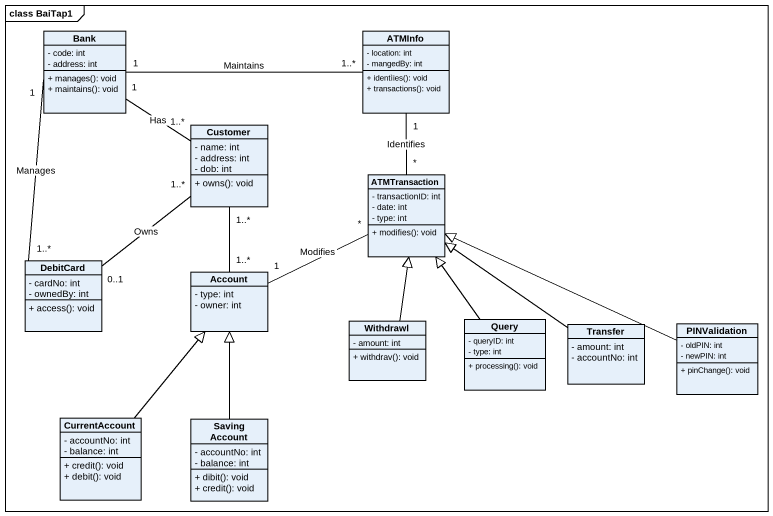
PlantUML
@startuml
mainframe class BaiTap1
hide circle
hide empty members
skinparam classAttributeIconSize 0
class Bank {
  - code: int
  - address: int
  + manages(): void
  + maintains(): void
}
class ATMInfo {
  - location: int
  - mangedBy: int
  + identìies(): void
  + transactions(): void
}
class Customer {
  - name: int
  - address: int
  - dob: int
  + owns(): void
}
class ATMTransaction {
  - transactionID: int
  - date: int
  - type: int
  + modifies(): void
}
class DebitCard {
  - cardNo: int
  - ownedBy: int
  + access(): void
}
class Account {
  - type: int
  - owner: int
}
class Withdrawl {
  - amount: int
  + withdrav(): void
}
class Query {
  - queryID: int
  - type: int
  + processing(): void
}
class Transfer {
  - amount: int
  - accountNo: int
}
class PINValidation {
  - oldPIN: int
  - newPIN: int
  + pinChange(): void
}
class CurrentAccount {
  - accountNo: int
  - balance: int
  + credit(): void
  + debit(): void
}
class "Saving Account" as Saving_Account {
  - accountNo: int
  - balance: int
  + dibit(): void
  + credit(): void
}
Bank "1" -right- "1..*" ATMInfo : Maintains
Bank "1" -- "1..*" Customer : Has
Bank "1" -- "1..*" DebitCard : Manages
ATMInfo "1" -- "*" ATMTransaction : Identifies
Customer "1..*" -- "1..*" Account
DebitCard "0..1" -up- "1..*" Customer : Owns
Account "1" -right- "*" ATMTransaction : Modifies
Withdrawl -up-|> ATMTransaction
Query -up-|> ATMTransaction
Transfer -up-|> ATMTransaction
PINValidation -left-|> ATMTransaction
CurrentAccount -up-|> Account
Saving_Account -up-|> Account
@enduml
